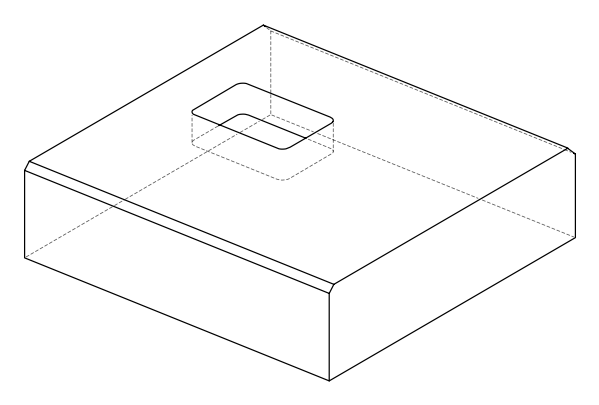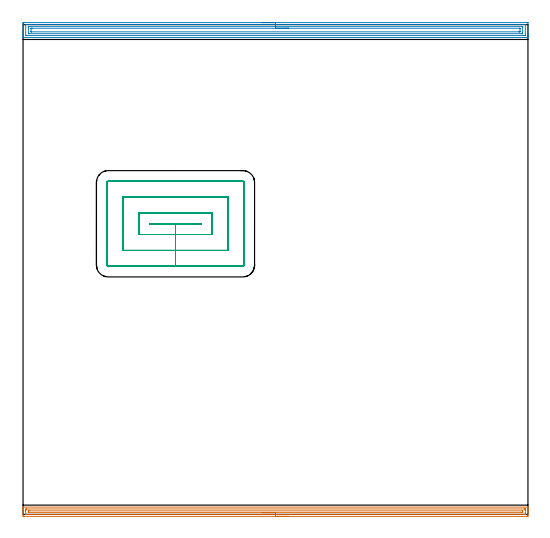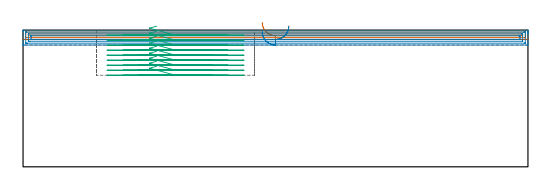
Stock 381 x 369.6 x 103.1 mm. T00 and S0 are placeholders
(PLAN: 3 operations, 1 tool changes, 37.7 min)
(1 AREA_MILL | FG_CHAMFER_SURFACE | UGT0205_001 | 9.33 min | 9335 mm3)
(2 AREA_MILL_1 | FG_CHAMFER_SURFACE_1 | UGT0205_001 | 12.46 min | 23893 mm3)
(3 MILL_RECTANGULAR_POCKET | POCKET_RECTANGULAR_STRAIGHT | NXT0201_012 | Follow Part, ap 4, ae 75% | 15.87 min | 323073 mm3)
(TOOL UGT0205_001 | Chamfer Mill 20 x 3 x 45 deg. | D20 FL50 Z2)
(TOOL NXT0201_012 | ENDMILL 16mm [2P460-1600-NA 1630] | D16 FL38 Z6)
(OP 1 AREA_MILL)
G17 G21 G94 G90
T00 M6
G54
G17 G0 G90 X200.5 Y-1.5 S1061 M3
G43 Z113.1 H0
Z106.1
G94 G1 X200.462 Z105.229 F250.
X200.348 Z104.364
X200.159 Z103.512
X199.897 Z102.68
X199.563 Z101.874
X199.16 Z101.1
X198.692 Z100.364
X198.16 Z99.672
X197.571 Z99.029
X196.928 Z98.44
X196.236 Z97.909
X195.5 Z97.44
X194.726 Z97.037
X193.92 Z96.703
X193.088 Z96.441
X192.236 Z96.252
X191.372 Z96.138
X190.5 Z96.1
X0.621
X0.196 Y-1.496 Z96.102
X0.01 Y-1.492 Z96.105
X0. Y-1.078 Z96.519
Y2.44 Z100.034
Y2.977 Z100.573
Y3.319 Z100.915
Y3.856 Z101.452
Y4.198 Z101.793
Y5.172 Z102.771
X0.01 Y5.498 Z103.089
X0.174 Y5.5 Z103.1
X380.826
X380.99 Y5.498 Z103.089
X381. Y5.171 Z102.771
Y4.883 Z102.483
Y4.198 Z101.793
Y2.977 Z100.573
Y2.44 Z100.034
Y1.829 Z99.424
Y-0.809 Z96.787
X380.997 Y-1.078 Z96.519
X380.99 Y-1.492 Z96.105
X380.804 Y-1.496 Z96.102
X380.379 Y-1.5 Z96.1
X190.5
Y-0.086 Z97.514
X2.408 Y-0.085 Z97.515
X2.293
X2.043 Y-0.08 Z97.52
X2.018 Y-0.079 Z97.521
X2.01 Y-0.066 Z97.534
X2.004 Y-0.033 Z97.567
X2.002 Y-0.001 Z97.599
X2. Y0.203 Z97.803
Y0.681 Z98.281
Y2.44 Z100.04
Y2.841 Z100.441
X2.003 Y3.319 Z100.919
X2.009 Y3.712 Z101.312
X2.028 Y4.079 Z101.679
X2.408 Y4.084 Z101.684
X2.523 Y4.085 Z101.685
X378.592
X378.708
X378.957 Y4.08 Z101.68
X378.982 Y4.079 Z101.679
X378.99 Y4.066 Z101.666
X378.996 Y4.033 Z101.633
X378.998 Y4.001 Z101.601
X379. Y3.797 Z101.397
Y3.319 Z100.919
Y1.56 Z99.16
Y1.159 Z98.759
X378.997 Y0.681 Z98.281
X378.991 Y0.288 Z97.888
X378.972 Y-0.079 Z97.521
X378.592 Y-0.084 Z97.516
X378.477 Y-0.085 Z97.515
X190.5 Y-0.086 Z97.514
Y1.328 Z98.928
X4.195 Y1.329 Z98.929
X4.117 Y1.33 Z98.93
X4.054 Y1.333 Z98.933
X4.02 Y1.335 Z98.935
X4.01 Y1.369 Z98.969
X4.005 Y1.56 Z99.16
X4.001 Y1.751 Z99.351
Y2.44 Z100.04
X4.002 Y2.63 Z100.23
X4.007 Y2.658 Z100.258
X4.012 Y2.665 Z100.265
X4.02 Y2.667 Z100.267
X4.077 Y2.67 Z100.27
X4.195 Y2.671 Z100.271
X4.853 Y2.672 Z100.272
X376.805 Y2.671 Z100.271
X376.883 Y2.67 Z100.27
X376.946 Y2.667 Z100.267
X376.98 Y2.665 Z100.265
X376.99 Y2.631 Z100.231
X376.995 Y2.44 Z100.04
X376.999 Y2.249 Z99.849
Y1.56 Z99.16
X376.998 Y1.37 Z98.97
X376.993 Y1.342 Z98.942
X376.988 Y1.335 Z98.935
X376.98 Y1.333 Z98.933
X376.923 Y1.33 Z98.93
X376.805 Y1.329 Z98.929
X376.147
X190.5 Y1.328 Z98.928
X189.628 Z98.967
X188.764 Z99.08
X187.912 Z99.269
X187.08 Z99.532
X186.274 Z99.865
X185.5 Z100.268
X184.764 Z100.737
X184.072 Z101.268
X183.429 Z101.857
X182.84 Z102.501
X182.308 Z103.193
X181.84 Z103.928
X181.437 Z104.702
X181.103 Z105.508
X180.841 Z106.34
X180.652 Z107.192
X180.538 Z108.057
X180.5 Z108.928
G0 Z113.1
M5
M2
(OP 2 AREA_MILL_1)
G17 G21 G94 G90
T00 M6
G54
G17 G0 G90 X180.5 Y371.1 S1061 M3
G43 Z113.1 H0
Z101.9
G94 G1 X180.538 Z101.028 F250.
X180.652 Z100.164
X180.841 Z99.312
X181.103 Z98.48
X181.437 Z97.674
X181.84 Z96.9
X182.308 Z96.164
X182.84 Z95.472
X183.429 Z94.829
X184.072 Z94.24
X184.764 Z93.709
X185.5 Z93.24
X186.274 Z92.837
X187.08 Z92.503
X187.912 Z92.241
X188.763 Z92.052
X189.628 Z91.938
X190.5 Z91.9
X380.379
X380.917 Y371.095 Z91.903
X380.99 Y371.092 Z91.906
X381. Y371.014 Z91.984
Y362.877 Z100.118
Y362.343 Z100.654
Y362.002 Z100.994
Y361.468 Z101.528
Y361.128 Z101.867
Y360.446 Z102.553
Y360.175 Z102.824
X380.997 Y360.035 Z102.957
X380.99 Y359.902 Z103.088
X380.826 Y359.9 Z103.1
X0.174
X0.01 Y359.902 Z103.088
X0. Y360.037 Z102.955
Y360.175 Z102.824
Y360.446 Z102.553
Y361.128 Z101.867
Y362.343 Z100.654
Y362.877 Z100.118
Y370.48 Z92.518
X0.004 Y370.747 Z92.251
X0.01 Y371.093 Z91.904
X0.263 Y371.097 Z91.902
X0.621 Y371.1 Z91.9
X190.5
Y369.686 Z93.314
X378.592
X378.784 Y369.685 Z93.315
X378.944 Y369.681 Z93.319
X378.979 Y369.679 Z93.321
X378.99 Y369.663 Z93.337
X378.994 Y369.633 Z93.367
X378.999 Y369.474 Z93.526
Y361.604 Z101.396
X378.996 Y361.47 Z101.53
X378.99 Y361.364 Z101.636
X378.979 Y361.321 Z101.679
X378.943 Y361.319 Z101.681
X378.592 Y361.315 Z101.685
X378.401 Y361.314 Z101.686
X377.698
X2.408
X2.216 Y361.315 Z101.685
X2.056 Y361.319 Z101.681
X2.021 Y361.321 Z101.679
X2.01 Y361.337 Z101.663
X2.006 Y361.367 Z101.633
X2.001 Y361.526 Z101.474
Y369.396 Z93.604
X2.004 Y369.53 Z93.47
X2.01 Y369.636 Z93.364
X2.021 Y369.679 Z93.321
X2.057 Y369.68 Z93.32
X2.408 Y369.685 Z93.315
X2.599 Y369.686 Z93.314
X3.301
X190.5
Y368.272 Z94.728
X376.654 Y368.271 Z94.729
X376.805 Y368.27 Z94.73
X376.956 Y368.266 Z94.734
X376.99 Y368.264 Z94.736
X376.993 Y368.237 Z94.763
X376.997 Y368.187 Z94.813
X376.999 Y368.123 Z94.877
X377. Y367.933 Z95.067
Y363.751 Z99.249
Y363.56 Z99.44
X376.996 Y362.877 Z100.123
X376.993 Y362.782 Z100.218
X376.99 Y362.74 Z100.26
X376.95 Y362.735 Z100.265
X376.805 Y362.733 Z100.267
X376.063 Y362.729 Z100.271
X375.911 Y362.728 Z100.272
X4.346 Y362.729 Z100.271
X4.195 Y362.73 Z100.27
X4.044 Y362.734 Z100.266
X4.01 Y362.735 Z100.265
X4.006 Y362.763 Z100.237
X4.003 Y362.813 Z100.187
X4.001 Y362.877 Z100.123
X4. Y363.067 Z99.933
Y367.249 Z95.751
Y367.44 Z95.56
X4.004 Y368.123 Z94.877
X4.007 Y368.218 Z94.782
X4.01 Y368.26 Z94.74
X4.05 Y368.265 Z94.735
X4.195 Y368.267 Z94.733
X4.937 Y368.271 Z94.729
X5.089
X190.5 Y368.272 Z94.728
Y366.857 Z96.143
X374.857 Y366.856 Z96.144
X374.909 Y366.855 Z96.145
X374.961 Y366.85 Z96.15
X374.99 Y366.844 Z96.156
X374.992 Y366.798 Z96.202
X375. Y366.392 Z96.608
Y364.643 Z98.357
Y364.626 Z98.374
X374.992 Y364.197 Z98.803
X374.99 Y364.15 Z98.85
X374.913 Y364.147 Z98.853
X374.782 Y364.144 Z98.856
X374.617 Y364.143 Z98.857
X374.124
X6.475
X6.143 Y364.144 Z98.856
X6.091 Y364.145 Z98.855
X6.039 Y364.15 Z98.85
X6.01 Y364.156 Z98.844
X6.008 Y364.202 Z98.798
X6. Y364.608 Z98.392
Y366.374 Z96.626
X6.008 Y366.803 Z96.197
X6.01 Y366.85 Z96.15
X6.087 Y366.853 Z96.147
X6.218 Y366.856 Z96.144
X6.382 Y366.857 Z96.143
X6.876
X190.5
X191.372 Z96.181
X192.236 Z96.295
X193.088 Z96.483
X193.92 Z96.746
X194.726 Z97.08
X195.5 Z97.482
X196.236 Z97.951
X196.928 Z98.482
X197.571 Z99.072
X198.16 Z99.715
X198.691 Z100.407
X199.16 Z101.143
X199.563 Z101.917
X199.897 Z102.723
X200.159 Z103.555
X200.348 Z104.406
X200.462 Z105.271
X200.5 Z106.143
G0 Z113.1
M5
M2
(OP 3 MILL_RECTANGULAR_POCKET)
G17 G21 G94 G90
T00 M6
G54
G17 G0 G90 X100.845 Y219.4 S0 M3
G43 Z113.1 H1
Z106.1
G94 G1 X95.4 Z104.641 F250.
Y219.2 Z104.587
X115.05 Z99.322
X134.7 F500.
Y219.4
X95.4
Y219.2
X115.05
Y211.2
X142.7
Y227.4
X87.4
Y211.2
X115.05
Y199.2
X154.7
Y239.4
X75.4
Y199.2
X115.05
Y187.2
X165.8
G3 X166.7 Y188.1 R0.9
G1 Y250.5
G3 X165.8 Y251.4 R0.9
G1 X64.3
G3 X63.4 Y250.5 R0.9
G1 Y188.1
G3 X64.3 Y187.2 R0.9
G1 X115.05
X116.05
G0 X100.845 Y219.4 Z102.322
G1 X95.4 Z100.863 F250.
Y219.2 Z100.81
X115.05 Z95.544
X134.7 F500.
Y219.4
X95.4
Y219.2
X115.05
Y211.2
X142.7
Y227.4
X87.4
Y211.2
X115.05
Y199.2
X154.7
Y239.4
X75.4
Y199.2
X115.05
Y187.2
X165.8
G3 X166.7 Y188.1 R0.9
G1 Y250.5
G3 X165.8 Y251.4 R0.9
G1 X64.3
G3 X63.4 Y250.5 R0.9
G1 Y188.1
G3 X64.3 Y187.2 R0.9
G1 X115.05
X116.05
G0 X100.845 Y219.4 Z98.544
G1 X95.4 Z97.085 F250.
Y219.2 Z97.032
X115.05 Z91.767
X134.7 F500.
Y219.4
X95.4
Y219.2
X115.05
Y211.2
X142.7
Y227.4
X87.4
Y211.2
X115.05
Y199.2
X154.7
Y239.4
X75.4
Y199.2
X115.05
Y187.2
X165.8
G3 X166.7 Y188.1 R0.9
G1 Y250.5
G3 X165.8 Y251.4 R0.9
G1 X64.3
G3 X63.4 Y250.5 R0.9
G1 Y188.1
G3 X64.3 Y187.2 R0.9
G1 X115.05
X116.05
G0 X100.845 Y219.4 Z94.767
G1 X95.4 Z93.308 F250.
Y219.2 Z93.254
X115.05 Z87.989
X134.7 F500.
Y219.4
X95.4
Y219.2
X115.05
Y211.2
X142.7
Y227.4
X87.4
Y211.2
X115.05
Y199.2
X154.7
Y239.4
X75.4
Y199.2
X115.05
Y187.2
X165.8
G3 X166.7 Y188.1 R0.9
G1 Y250.5
G3 X165.8 Y251.4 R0.9
G1 X64.3
G3 X63.4 Y250.5 R0.9
G1 Y188.1
G3 X64.3 Y187.2 R0.9
G1 X115.05
X116.05
G0 X100.845 Y219.4 Z90.989
G1 X95.4 Z89.53 F250.
Y219.2 Z89.476
X115.05 Z84.211
X134.7 F500.
Y219.4
X95.4
Y219.2
X115.05
Y211.2
X142.7
Y227.4
X87.4
Y211.2
X115.05
Y199.2
X154.7
Y239.4
X75.4
Y199.2
X115.05
Y187.2
X165.8
G3 X166.7 Y188.1 R0.9
G1 Y250.5
G3 X165.8 Y251.4 R0.9
G1 X64.3
G3 X63.4 Y250.5 R0.9
G1 Y188.1
G3 X64.3 Y187.2 R0.9
G1 X115.05
X116.05
G0 X100.845 Y219.4 Z87.211
G1 X95.4 Z85.752 F250.
Y219.2 Z85.699
X115.05 Z80.433
X134.7 F500.
Y219.4
X95.4
Y219.2
X115.05
Y211.2
X142.7
Y227.4
X87.4
Y211.2
X115.05
Y199.2
X154.7
Y239.4
X75.4
Y199.2
X115.05
Y187.2
X165.8
G3 X166.7 Y188.1 R0.9
G1 Y250.5
G3 X165.8 Y251.4 R0.9
G1 X64.3
G3 X63.4 Y250.5 R0.9
G1 Y188.1
G3 X64.3 Y187.2 R0.9
G1 X115.05
X116.05
G0 X100.845 Y219.4 Z83.433
G1 X95.4 Z81.974 F250.
Y219.2 Z81.921
X115.05 Z76.656
X134.7 F500.
Y219.4
X95.4
Y219.2
X115.05
Y211.2
X142.7
Y227.4
X87.4
Y211.2
X115.05
Y199.2
X154.7
Y239.4
X75.4
Y199.2
X115.05
Y187.2
X165.8
G3 X166.7 Y188.1 R0.9
G1 Y250.5
G3 X165.8 Y251.4 R0.9
G1 X64.3
G3 X63.4 Y250.5 R0.9
G1 Y188.1
G3 X64.3 Y187.2 R0.9
G1 X115.05
X116.05
G0 X100.845 Y219.4 Z79.656
G1 X95.4 Z78.197 F250.
Y219.2 Z78.143
X115.05 Z72.878
X134.7 F500.
Y219.4
X95.4
Y219.2
X115.05
Y211.2
X142.7
Y227.4
X87.4
Y211.2
X115.05
Y199.2
X154.7
Y239.4
X75.4
Y199.2
X115.05
Y187.2
X165.8
G3 X166.7 Y188.1 R0.9
G1 Y250.5
G3 X165.8 Y251.4 R0.9
G1 X64.3
G3 X63.4 Y250.5 R0.9
G1 Y188.1
G3 X64.3 Y187.2 R0.9
G1 X115.05
X116.05
G0 X100.845 Y219.4 Z75.878
G1 X95.4 Z74.419 F250.
Y219.2 Z74.365
X115.05 Z69.1
X134.7 F500.
Y219.4
X95.4
Y219.2
X115.05
Y211.2
X142.7
Y227.4
X87.4
Y211.2
X115.05
Y199.2
X154.7
Y239.4
X75.4
Y199.2
X115.05
Y187.2
X165.8
G3 X166.7 Y188.1 R0.9
G1 Y250.5
G3 X165.8 Y251.4 R0.9
G1 X64.3
G3 X63.4 Y250.5 R0.9
G1 Y188.1
G3 X64.3 Y187.2 R0.9
G1 X115.05
X116.05
G0 Z113.1
M5
M2
